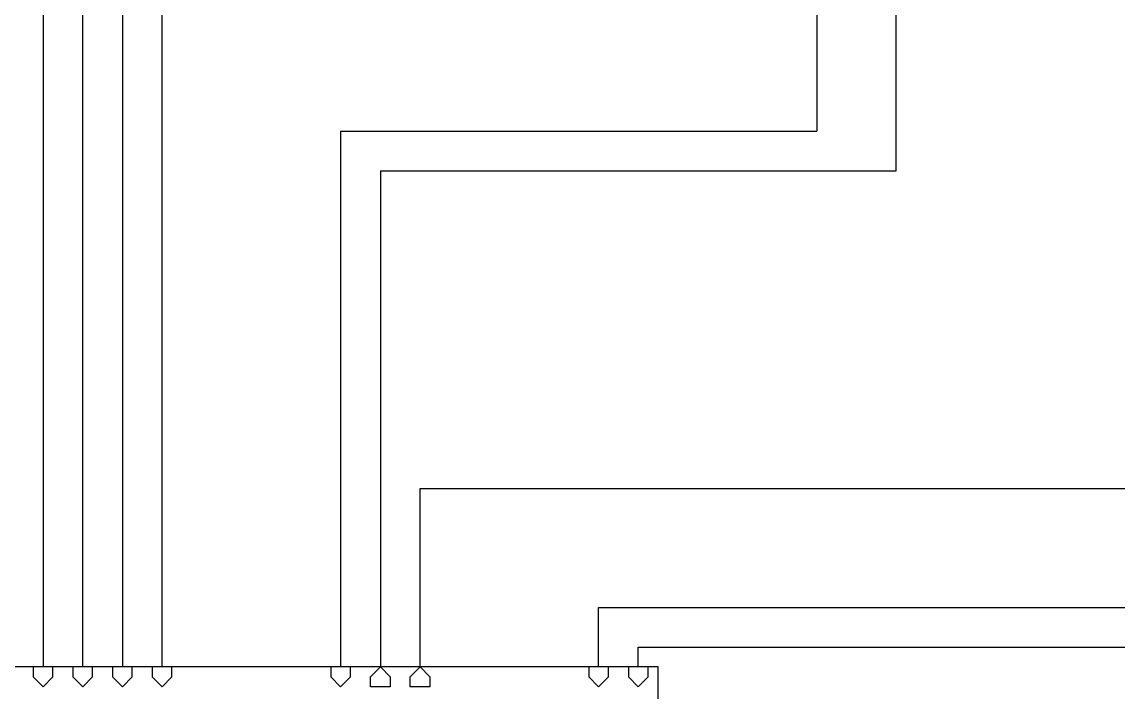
# Model space of a CAD drawing. Extents: x 0.4 to 11.3, y -16.1 to -0.4.
# Drawn here: x 1.847 to 4.609, y -7.663 to -5.975 of the extents above; entities that cross this region are included whole.
import ezdxf

# ---------------------------------------------------------------- set-up
doc = ezdxf.new("R2010")
doc.units = 0
doc.header["$MEASUREMENT"] = 0
for name, color, linetype in [('CYAN2', 4, 'CONTINUOUS'), ('GREEN3', 91, 'CONTINUOUS'), ('RED2', 1, 'CONTINUOUS')]:
    doc.layers.add(name, color=color, linetype=linetype)

msp = doc.modelspace()

# ---------------------------------------------------------------- linework, layer by layer
at = {"layer": 'CYAN2', "linetype": 'CONTINUOUS'}
for p, q in [((1.925, -7.6), (1.875, -7.6)), ((1.875, -7.6), (1.875, -7.625)), ((1.925, -7.625), (1.925, -7.6)), ((2.025, -7.6), (1.975, -7.6)), ((1.975, -7.6), (1.975, -7.625)), ((2.025, -7.625), (2.025, -7.6)), ((2.125, -7.6), (2.075, -7.6)), ((2.075, -7.6), (2.075, -7.625)), ((2.125, -7.625), (2.125, -7.6)), ((2.225, -7.6), (2.175, -7.6)), ((2.175, -7.6), (2.175, -7.625)), ((2.225, -7.625), (2.225, -7.6)), ((2.675, -7.6), (2.625, -7.6)), ((2.625, -7.6), (2.625, -7.625)), ((2.675, -7.625), (2.675, -7.6)), ((2.725, -7.625), (2.75, -7.6)), ((2.75, -7.6), (2.775, -7.625)), ((2.825, -7.625), (2.85, -7.6)), ((2.85, -7.6), (2.875, -7.625)), ((3.325, -7.6), (3.275, -7.6)), ((3.275, -7.6), (3.275, -7.625)), ((3.325, -7.625), (3.325, -7.6)), ((3.425, -7.6), (3.375, -7.6)), ((3.375, -7.6), (3.375, -7.625)), ((3.425, -7.625), (3.425, -7.6)), ((1.875, -7.625), (1.9, -7.65)), ((1.9, -7.65), (1.925, -7.625)), ((1.975, -7.625), (2, -7.65)), ((2, -7.65), (2.025, -7.625)), ((2.075, -7.625), (2.1, -7.65)), ((2.1, -7.65), (2.125, -7.625)), ((2.175, -7.625), (2.2, -7.65)), ((2.2, -7.65), (2.225, -7.625)), ((2.625, -7.625), (2.65, -7.65)), ((2.65, -7.65), (2.675, -7.625)), ((2.725, -7.65), (2.725, -7.625)), ((2.775, -7.65), (2.725, -7.65)), ((2.775, -7.625), (2.775, -7.65)), ((2.825, -7.65), (2.825, -7.625)), ((2.875, -7.65), (2.825, -7.65)), ((2.875, -7.625), (2.875, -7.65)), ((3.275, -7.625), (3.3, -7.65)), ((3.3, -7.65), (3.325, -7.625)), ((3.375, -7.625), (3.4, -7.65)), ((3.4, -7.65), (3.425, -7.625))]:
    msp.add_line(p, q, dxfattribs=at)
at = {"layer": 'GREEN3', "linetype": 'CONTINUOUS'}
for p, q in [((3.85, -1.3), (3.85, -6.25)), ((1.9, -5.1), (1.9, -7.6)), ((2, -7.6), (2, -5.2)), ((2.1, -5.3), (2.1, -7.6)), ((2.2, -7.6), (2.2, -5.4)), ((4.05, -6.35), (4.05, -5.45)), ((2.65, -6.25), (3.85, -6.25)), ((2.65, -6.25), (2.65, -7.6)), ((2.75, -6.35), (4.05, -6.35)), ((2.75, -6.35), (2.75, -7.6)), ((2.85, -7.6), (2.85, -7.15)), ((2.85, -7.15), (6.4, -7.15)), ((3.3, -7.6), (3.3, -7.45)), ((3.3, -7.45), (9.2, -7.45)), ((3.4, -7.6), (3.4, -7.55)), ((3.4, -7.55), (9.25, -7.55))]:
    msp.add_line(p, q, dxfattribs=at)
at = {"layer": 'RED2', "linetype": 'CONTINUOUS'}
for p, q in [((3.45, -7.6), (1.8, -7.6)), ((3.45, -7.6), (1.8, -7.6)), ((3.45, -8.6), (3.45, -7.6)), ((3.45, -8.6), (3.45, -7.6))]:
    msp.add_line(p, q, dxfattribs=at)

doc.saveas('drawing.dxf')
